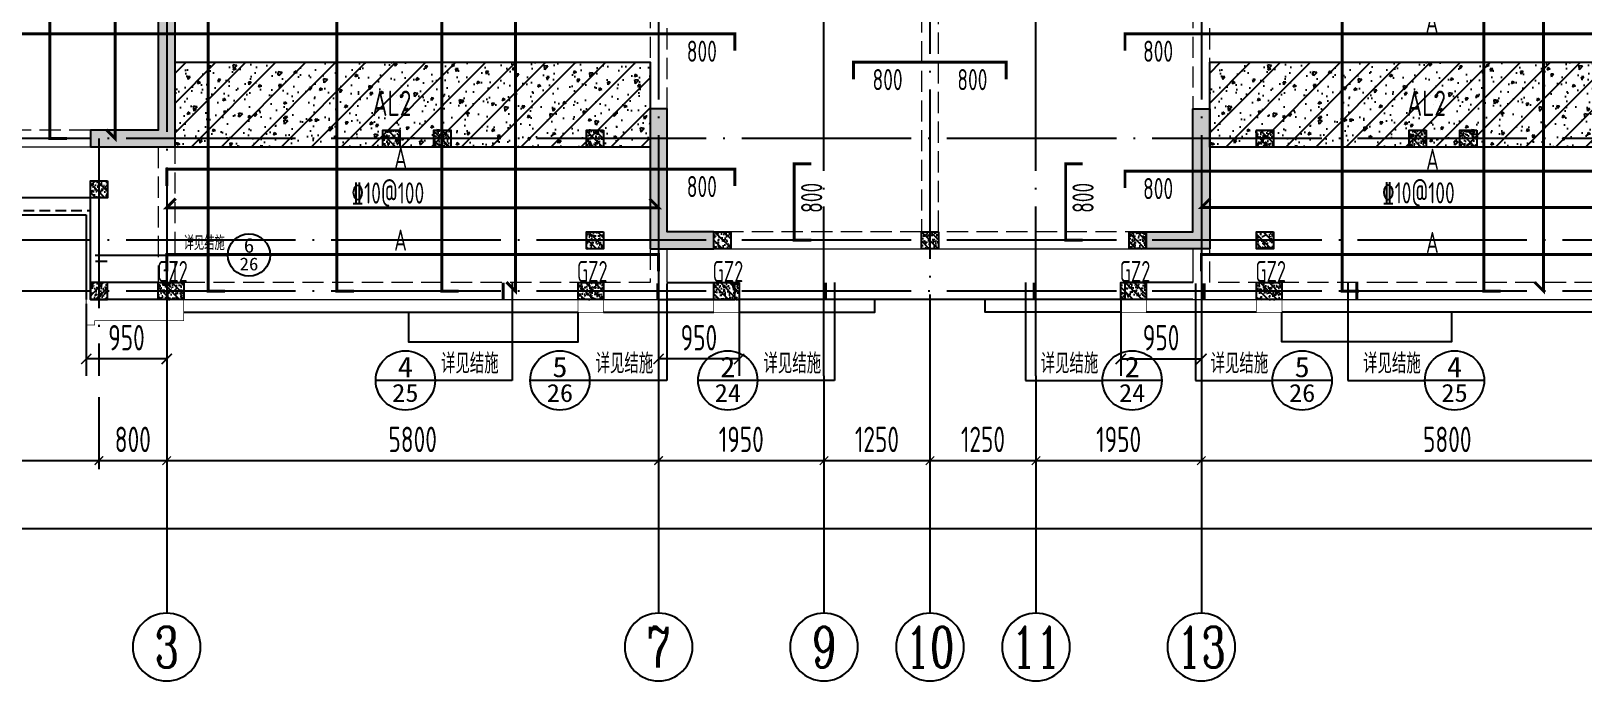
# Model space of a CAD drawing. Extents: x -668857 to 154266, y -275694 to 291306.
# Drawn here: x -224684 to -206384, y 121691 to 129360 of the extents above; entities that cross this region are included whole.
import ezdxf
from ezdxf.enums import TextEntityAlignment as Align

# ---------------------------------------------------------------- set-up
doc = ezdxf.new("R2010")
doc.units = 0
doc.header["$LTSCALE"] = 1000
for name, pattern in [('DASH', [0.35, 0.25, -0.1]), ('DASHED', [0.75, 0.5, -0.25]), ('DOTE', [2.42, 2, -0.2, 0.02, -0.2]), ('HIDDEN', [0.375, 0.25, -0.125])]:
    doc.linetypes.add(name, pattern=pattern)
doc.layers.get('0').update_dxf_attribs({"linetype": 'CONTINUOUS'})
doc.layers.get('DEFPOINTS').update_dxf_attribs({"linetype": 'CONTINUOUS'})
for name, color, linetype in [('A-AXIS', 1, 'CONTINUOUS'), ('A-DOTE', 10, 'DOTE'), ('AXIS_NUM', 7, 'CONTINUOUS'), ('BEAM', 4, 'DASHED'), ('BEAM_CON', 4, 'CONTINUOUS'), ('DIM_IDEN', 67, 'CONTINUOUS'), ('PUB_TEXT', 2, 'CONTINUOUS'), ('ROOF', 183, 'CONTINUOUS'), ('S-B板边线', 2, 'CONTINUOUS'), ('S-B板配筋', 6, 'CONTINUOUS'), ('S-B板配筋号', 7, 'CONTINUOUS'), ('S-L主梁线', 4, 'DASH'), ('S-Q墙填充', 252, 'CONTINUOUS'), ('S-Q墙实线', 6, 'CONTINUOUS'), ('S-Q墙标注', 3, 'CONTINUOUS'), ('S-Y一般标注', 3, 'CONTINUOUS'), ('S-构造柱', 212, 'CONTINUOUS'), ('S-构造柱编号', 130, 'CONTINUOUS'), ('TEXT', 2, 'CONTINUOUS'), ('看线', 251, 'CONTINUOUS'), ('配箍校核', 34, 'CONTINUOUS')]:
    doc.layers.add(name, color=color, linetype=linetype)
doc.styles.add('_TCH_AXIS', font='COMPLEX', dxfattribs={"bigfont": 'GBCBIG'})
doc.styles.add('_TCH_LABEL', font='simhei.ttf')
doc.styles.add('TSSD_Axis', font='complex.shx', dxfattribs={"width": 0.7, "bigfont": 'hztxt.shx'})
doc.styles.add('TSSD_DIMENSION', font='Tssdeng.shx', dxfattribs={"width": 0.7, "bigfont": 'tssdchn.shx'})
doc.styles.add('TSSD_REIN', font='tssdeng.shx', dxfattribs={"width": 0.7, "height": 300, "bigfont": 'tssdchn.shx'})
doc.styles.add('结构文字', font='zstxt.shx', dxfattribs={"width": 0.7, "bigfont": 'zshz.shx'})
doc.dimstyles.new('STRUCK', dxfattribs={"dimtxt": 400, "dimasz": 121, "dimexe": 200, "dimexo": 150, "dimgap": 115, "dimtad": 1, "dimdec": 0, "dimdsep": 46, "dimtxsty": '结构文字', "dimblk": 'ARCHTICK', "dimcen": 400, "dimclrd": 3, "dimclre": 3, "dimclrt": 7, "dimadec": 0, "dimazin": 0, "dimtfac": 1, "dimtdec": 0, "dimtix": 1, "dimtmove": 2, "dimatfit": 3, "dimldrblk": '_DIMX', "dimfxl": 0, "dimtolj": 1, "dimtzin": 0, "dimarcsym": 0})
doc.dimstyles.new('TSSD_100_100', dxfattribs={"dimtxt": 300, "dimasz": 100, "dimexe": 100, "dimexo": 250, "dimgap": 100, "dimtad": 1, "dimdec": 0, "dimzin": 0, "dimdsep": 46, "dimtxsty": 'TSSD_DIMENSION', "dimblk": 'ARCHTICK', "dimcen": 0, "dimdle": 100, "dimclrt": 7, "dimadec": 0, "dimazin": 0, "dimtfac": 1, "dimtdec": 0, "dimtix": 1, "dimtmove": 2, "dimatfit": 3, "dimldrblk": 'ARCHTICK', "dimfxl": 0, "dimtolj": 1, "dimtzin": 0, "dimarcsym": 0})

# ---------------------------------------------------------------- blocks, each defined once
blk = doc.blocks.new('ts_axno')
at = {"color": 0, "linetype": 'ByBlock', "lineweight": -2}
blk.add_circle((0, 0), 0.5, dxfattribs=at)
at = {"color": 0, "linetype": 'ByBlock', "lineweight": -2, "style": 'TSSD_Axis', "width": 0.7}
blk.add_attdef('A', text='', height=0.6, dxfattribs=at).set_placement((0, 0), align=Align.MIDDLE_CENTER)
blk = doc.blocks.new('_ArchTick')
at = {"color": 0, "linetype": 'ByBlock', "const_width": 0.15}
blk.add_lwpolyline([(-0.5, -0.5), (0.5, 0.5)], dxfattribs=at)
blk = doc.blocks.new('*D116')
at = {"layer": 'DEFPOINTS', "color": 0}
for p in [(7300, 3600), (8100, 3600), (8100, 2600)]:
    blk.add_point(p, dxfattribs=at)
at = {"layer": 'S-Y一般标注', "color": 0, "lineweight": -2}
for p, q in [((7300, 3350), (7300, 2500)), ((8100, 3350), (8100, 2500)), ((7200, 2600), (8200, 2600))]:
    blk.add_line(p, q, dxfattribs=at)
at = {"layer": 'S-Y一般标注', "color": 0, "lineweight": -2, "xscale": 100, "yscale": 100, "zscale": 100, "rotation": 180}
blk.add_blockref('_ArchTick', (7300, 2600), dxfattribs=at)
at = {"layer": 'S-Y一般标注', "color": 0, "lineweight": -2, "xscale": 100, "yscale": 100, "zscale": 100}
blk.add_blockref('_ArchTick', (8100, 2600), dxfattribs=at)
at = {"layer": 'S-Y一般标注', "color": 7, "insert": (7700, 2850), "char_height": 300, "attachment_point": 5, "style": 'TSSD_DIMENSION'}
blk.add_mtext('\\A1;800', dxfattribs=at)
blk = doc.blocks.new('*D117')
at = {"layer": 'DEFPOINTS', "color": 0}
for p in [(8100, 3600), (13900, 3600), (13900, 2600)]:
    blk.add_point(p, dxfattribs=at)
at = {"layer": 'S-Y一般标注', "color": 0, "lineweight": -2}
for p, q in [((8100, 3350), (8100, 2500)), ((13900, 3350), (13900, 2500)), ((8000, 2600), (14000, 2600))]:
    blk.add_line(p, q, dxfattribs=at)
at = {"layer": 'S-Y一般标注', "color": 0, "lineweight": -2, "xscale": 100, "yscale": 100, "zscale": 100, "rotation": 180}
blk.add_blockref('_ArchTick', (8100, 2600), dxfattribs=at)
at = {"layer": 'S-Y一般标注', "color": 0, "lineweight": -2, "xscale": 100, "yscale": 100, "zscale": 100}
blk.add_blockref('_ArchTick', (13900, 2600), dxfattribs=at)
at = {"layer": 'S-Y一般标注', "color": 7, "insert": (11000, 2850), "char_height": 300, "attachment_point": 5, "style": 'TSSD_DIMENSION'}
blk.add_mtext('\\A1;5800', dxfattribs=at)
blk = doc.blocks.new('*D118')
at = {"layer": 'DEFPOINTS', "color": 0}
for p in [(18350, 3600), (20300, 3600), (20300, 2600)]:
    blk.add_point(p, dxfattribs=at)
at = {"layer": 'S-Y一般标注', "color": 0, "lineweight": -2}
for p, q in [((18350, 3350), (18350, 2500)), ((20300, 3350), (20300, 2500)), ((18250, 2600), (20400, 2600))]:
    blk.add_line(p, q, dxfattribs=at)
at = {"layer": 'S-Y一般标注', "color": 0, "lineweight": -2, "xscale": 100, "yscale": 100, "zscale": 100, "rotation": 180}
blk.add_blockref('_ArchTick', (18350, 2600), dxfattribs=at)
at = {"layer": 'S-Y一般标注', "color": 0, "lineweight": -2, "xscale": 100, "yscale": 100, "zscale": 100}
blk.add_blockref('_ArchTick', (20300, 2600), dxfattribs=at)
at = {"layer": 'S-Y一般标注', "color": 7, "insert": (19325, 2850), "char_height": 300, "attachment_point": 5, "style": 'TSSD_DIMENSION'}
blk.add_mtext('\\A1;1950', dxfattribs=at)
blk = doc.blocks.new('*D119')
at = {"layer": 'DEFPOINTS', "color": 0}
for p in [(20300, 3600), (26100, 3600), (26100, 2600)]:
    blk.add_point(p, dxfattribs=at)
at = {"layer": 'S-Y一般标注', "color": 0, "lineweight": -2}
for p, q in [((20300, 3350), (20300, 2500)), ((26100, 3350), (26100, 2500)), ((20200, 2600), (26200, 2600))]:
    blk.add_line(p, q, dxfattribs=at)
at = {"layer": 'S-Y一般标注', "color": 0, "lineweight": -2, "xscale": 100, "yscale": 100, "zscale": 100, "rotation": 180}
blk.add_blockref('_ArchTick', (20300, 2600), dxfattribs=at)
at = {"layer": 'S-Y一般标注', "color": 0, "lineweight": -2, "xscale": 100, "yscale": 100, "zscale": 100}
blk.add_blockref('_ArchTick', (26100, 2600), dxfattribs=at)
at = {"layer": 'S-Y一般标注', "color": 7, "insert": (23200, 2850), "char_height": 300, "attachment_point": 5, "style": 'TSSD_DIMENSION'}
blk.add_mtext('\\A1;5800', dxfattribs=at)
blk = doc.blocks.new('*D128')
at = {"layer": 'DEFPOINTS', "color": 0}
for p in [(4600, 3600), (54600, 3600), (54600, 1800)]:
    blk.add_point(p, dxfattribs=at)
at = {"layer": 'S-Y一般标注', "color": 0, "lineweight": -2}
for p, q in [((4600, 3350), (4600, 1700)), ((54600, 3350), (54600, 1700)), ((4500, 1800), (54700, 1800))]:
    blk.add_line(p, q, dxfattribs=at)
at = {"layer": 'S-Y一般标注', "color": 0, "lineweight": -2, "xscale": 100, "yscale": 100, "zscale": 100, "rotation": 180}
blk.add_blockref('_ArchTick', (4600, 1800), dxfattribs=at)
at = {"layer": 'S-Y一般标注', "color": 0, "lineweight": -2, "xscale": 100, "yscale": 100, "zscale": 100}
blk.add_blockref('_ArchTick', (54600, 1800), dxfattribs=at)
at = {"layer": 'S-Y一般标注', "color": 7, "insert": (29600, 2050), "char_height": 300, "attachment_point": 5, "style": 'TSSD_DIMENSION'}
blk.add_mtext('\\A1;50000', dxfattribs=at)
blk = doc.blocks.new('*D129')
at = {"layer": 'DEFPOINTS', "color": 0}
for p in [(13900, 3600), (15850, 3600), (15850, 2600)]:
    blk.add_point(p, dxfattribs=at)
at = {"layer": 'S-Y一般标注', "color": 0, "lineweight": -2}
for p, q in [((13900, 3350), (13900, 2500)), ((15850, 3350), (15850, 2500)), ((13800, 2600), (15950, 2600))]:
    blk.add_line(p, q, dxfattribs=at)
at = {"layer": 'S-Y一般标注', "color": 0, "lineweight": -2, "xscale": 100, "yscale": 100, "zscale": 100, "rotation": 180}
blk.add_blockref('_ArchTick', (13900, 2600), dxfattribs=at)
at = {"layer": 'S-Y一般标注', "color": 0, "lineweight": -2, "xscale": 100, "yscale": 100, "zscale": 100}
blk.add_blockref('_ArchTick', (15850, 2600), dxfattribs=at)
at = {"layer": 'S-Y一般标注', "color": 7, "insert": (14875, 2850), "char_height": 300, "attachment_point": 5, "style": 'TSSD_DIMENSION'}
blk.add_mtext('\\A1;1950', dxfattribs=at)
blk = doc.blocks.new('*D130')
at = {"layer": 'DEFPOINTS', "color": 0}
for p in [(4600, 3600), (7300, 3600), (7300, 2600)]:
    blk.add_point(p, dxfattribs=at)
at = {"layer": 'S-Y一般标注', "color": 0, "lineweight": -2}
for p, q in [((4600, 3350), (4600, 2500)), ((7300, 3350), (7300, 2500)), ((4500, 2600), (7400, 2600))]:
    blk.add_line(p, q, dxfattribs=at)
at = {"layer": 'S-Y一般标注', "color": 0, "lineweight": -2, "xscale": 100, "yscale": 100, "zscale": 100, "rotation": 180}
blk.add_blockref('_ArchTick', (4600, 2600), dxfattribs=at)
at = {"layer": 'S-Y一般标注', "color": 0, "lineweight": -2, "xscale": 100, "yscale": 100, "zscale": 100}
blk.add_blockref('_ArchTick', (7300, 2600), dxfattribs=at)
at = {"layer": 'S-Y一般标注', "color": 7, "insert": (5950, 2850), "char_height": 300, "attachment_point": 5, "style": 'TSSD_DIMENSION'}
blk.add_mtext('\\A1;2700', dxfattribs=at)
blk = doc.blocks.new('*D147')
at = {"layer": 'DEFPOINTS', "color": 0}
for p in [(15850, 3600), (17100, 3600), (17100, 2600)]:
    blk.add_point(p, dxfattribs=at)
at = {"layer": 'S-Y一般标注', "color": 0, "lineweight": -2}
for p, q in [((15850, 3350), (15850, 2500)), ((17100, 3350), (17100, 2500)), ((15750, 2600), (17200, 2600))]:
    blk.add_line(p, q, dxfattribs=at)
at = {"layer": 'S-Y一般标注', "color": 0, "lineweight": -2, "xscale": 100, "yscale": 100, "zscale": 100, "rotation": 180}
blk.add_blockref('_ArchTick', (15850, 2600), dxfattribs=at)
at = {"layer": 'S-Y一般标注', "color": 0, "lineweight": -2, "xscale": 100, "yscale": 100, "zscale": 100}
blk.add_blockref('_ArchTick', (17100, 2600), dxfattribs=at)
at = {"layer": 'S-Y一般标注', "color": 7, "insert": (16475, 2850), "char_height": 300, "attachment_point": 5, "style": 'TSSD_DIMENSION'}
blk.add_mtext('\\A1;1250', dxfattribs=at)
blk = doc.blocks.new('*D148')
at = {"layer": 'DEFPOINTS', "color": 0}
for p in [(17100, 3600), (18350, 3600), (18350, 2600)]:
    blk.add_point(p, dxfattribs=at)
at = {"layer": 'S-Y一般标注', "color": 0, "lineweight": -2}
for p, q in [((17100, 3350), (17100, 2500)), ((18350, 3350), (18350, 2500)), ((17000, 2600), (18450, 2600))]:
    blk.add_line(p, q, dxfattribs=at)
at = {"layer": 'S-Y一般标注', "color": 0, "lineweight": -2, "xscale": 100, "yscale": 100, "zscale": 100, "rotation": 180}
blk.add_blockref('_ArchTick', (17100, 2600), dxfattribs=at)
at = {"layer": 'S-Y一般标注', "color": 0, "lineweight": -2, "xscale": 100, "yscale": 100, "zscale": 100}
blk.add_blockref('_ArchTick', (18350, 2600), dxfattribs=at)
at = {"layer": 'S-Y一般标注', "color": 7, "insert": (17725, 2850), "char_height": 300, "attachment_point": 5, "style": 'TSSD_DIMENSION'}
blk.add_mtext('\\A1;1250', dxfattribs=at)
blk = doc.blocks.new('20210729.03492876')
at = {"color": 30, "const_width": 8}
for points in [[(2850, 500), (2850, 200), (2950, 200), (2950, 250), (4000, 250), (4000, 500)], [(8650, 500), (8650, 350), (8950, 350), (8950, 500)], [(10250, 500), (10250, 350), (10550, 350), (10550, 500)], [(15350, 500), (15350, 350), (15050, 350), (15050, 500)], [(16950, 500), (16950, 350), (16650, 350), (16650, 500)]]:
    blk.add_lwpolyline(points, dxfattribs=at)
at = {"layer": '看线', "color": 201}
blk.add_lwpolyline([(10300, 13200), (10300, 11800), (8200, 11800), (8200, 11000), (1800, 11000), (1800, 10000), (0, 10000), (0, 1500), (2850, 1500)], dxfattribs=at)
at = {"layer": '看线', "color": 201, "linetype": 'HIDDEN', "ltscale": 0.5}
blk.add_lwpolyline([(10350, 13200), (10350, 11750), (8250, 11750), (8250, 10950), (1850, 10950), (1850, 9950), (50, 9950), (50, 1550), (2900, 1550)], dxfattribs=at)
at = {"layer": '看线', "color": 202, "ltscale": 0.5}
for points in [[(2850, 1500), (2850, 500)], [(10550, 500), (10550, 350), (12150, 350), (12150, 500)], [(15050, 500), (15050, 350), (13450, 350), (13450, 500)], [(4000, 350), (8650, 350)], [(6650, 350), (6650, 0), (8650, 0), (8650, 350)], [(8950, 350), (10250, 350)], [(16650, 350), (15350, 350)], [(18950, 350), (18950, 0), (16950, 0), (16950, 350)], [(21600, 350), (16950, 350)]]:
    blk.add_lwpolyline(points, dxfattribs=at)
blk = doc.blocks.new('20210729.04150611')
at = {"layer": 'S-B板边线'}
for points in [[(-28155, -31892), (-28155, -31893), (-28955, -31893), (-28955, -30693), (-31655, -30693), (-31655, -30093)], [(-15955, -31892), (-22155, -31892)]]:
    blk.add_lwpolyline(points, dxfattribs=at)
blk = doc.blocks.new('20210807.15313138')
at = {"layer": 'S-Q墙填充'}
h = blk.add_hatch(color=252, dxfattribs=at)
h.dxf.hatch_style = 1
h.paths.add_polyline_path([(64616, 60290), (64416, 60290), (64416, 58840), (63716, 58840), (63616, 58840), (63616, 58640), (63716, 58640), (64616, 58640)])
h = blk.add_hatch(color=252, dxfattribs=at)
h.dxf.hatch_style = 1
h.paths.add_polyline_path([(70216, 57440), (70966, 57440), (70966, 57640), (70416, 57640), (70416, 59090), (70216, 59090)])
h = blk.add_hatch(color=252, dxfattribs=at)
h.dxf.hatch_style = 1
h.paths.add_polyline_path([(76816, 57440), (76066, 57440), (76066, 57640), (76616, 57640), (76616, 58740), (76616, 59090), (76816, 59090), (76816, 58740)])
at = {"layer": 'BEAM_CON'}
for p, q in [((63616, 57040), (63616, 56840)), ((64416, 57040), (63616, 57040)), ((70416, 57040), (71216, 57040)), ((71216, 56840), (71216, 57040)), ((76616, 57040), (75816, 57040)), ((75816, 56840), (75816, 57040)), ((64516, 56840), (63616, 56840)), ((70316, 56840), (71216, 56840)), ((76616, 56840), (75816, 56840))]:
    blk.add_line(p, q, dxfattribs=at)
at = {"layer": 'S-L主梁线', "linetype": 'DASH', "lineweight": 18}
for p, q in [((73416, 61640), (73416, 57640)), ((73616, 57640), (73616, 61640)), ((70216, 60640), (70216, 59090)), ((70416, 59090), (70416, 60640)), ((76616, 60640), (76616, 59090)), ((76816, 59090), (76816, 60640)), ((63616, 58840), (61116, 58840)), ((64416, 58640), (64416, 57040)), ((64616, 57040), (64616, 58640)), ((73416, 57640), (70966, 57640)), ((76066, 57640), (73616, 57640)), ((70216, 57440), (70216, 57040)), ((76816, 57040), (76816, 57440)), ((70216, 57040), (64616, 57040)), ((82416, 57040), (76816, 57040))]:
    blk.add_line(p, q, dxfattribs=at)
at = {"layer": 'S-L主梁线', "linetype": 'ByBlock', "lineweight": 18}
for p, q in [((61116, 58640), (63616, 58640)), ((70416, 57040), (70416, 57440)), ((70966, 57440), (73516, 57440)), ((73516, 57440), (76066, 57440)), ((76616, 57440), (76616, 57040)), ((64416, 56840), (70416, 56840)), ((76616, 56840), (82616, 56840))]:
    blk.add_line(p, q, dxfattribs=at)
at = {"layer": 'S-Q墙实线'}
blk.add_lwpolyline([(63716, 58840), (63616, 58840), (63616, 58640), (63716, 58640), (64616, 58640), (64616, 60290), (64416, 60290), (64416, 58840), (63716, 58840)], dxfattribs=at)
for points in [[(70216, 57440), (70966, 57440), (70966, 57640), (70416, 57640), (70416, 59090), (70216, 59090)], [(76816, 57440), (76066, 57440), (76066, 57640), (76616, 57640), (76616, 58740), (76616, 59090), (76816, 59090), (76816, 58740)]]:
    blk.add_lwpolyline(points, close=True, dxfattribs=at)
blk = doc.blocks.new('20210730.02141516')
at = {"layer": 'S-构造柱'}
h = blk.add_hatch(dxfattribs=at)
h.set_pattern_fill('ARMORED', color=256, scale=15, angle=-90, style=0)
h.set_pattern_definition([(320, (-154189.41, 3278673.45), (-9.4128202, -107.5890274), [11.25, -123.75]), (265, (-154189.41, 3278673.45), (112.82882, 20.8127), [9, -99]), (10.4514, (-154190.19, 3278664.49), (103.4159313, -86.7764073), [9.5610285, -105.1713168]), (316.1842, (-154159.41, 3278673.45), (-24.827852, -160.0861573), [16.875, -185.625]), (6.6356, (-154161.48, 3278660.11), (146.117681, -140.199406), [14.341543, -157.75695]), (261.1842, (-154159.41, 3278673.45), (146.11779, -140.199292), [13.5, -148.5]), (291, (-154166.91, 3278658.45), (-60.3928336, -89.5360578), [11.25, -123.75]), (236, (-154166.91, 3278658.45), (108.7725068, -36.4972998), [9, -99]), (341.4514, (-154171.94, 3278650.99), (48.3795745, -126.0333943), [9.5610285, -105.1713168]), (307.5, (-154189.41, 3278673.454), (49.93407807, -1.8239783), [0, -97.8, 0, -100.5, 0, -99.375]), (277.5, (-154189.41, 3278673.454), (59.1617568, -39.4604306), [0, -57.3, 0, -95.55, 0, -37.875]), (237.5, (-154189.41, 3278706.904), (-3.38323076, -80.07336543), [0, -37.5, 0, -117, 0, -155.25]), (227.5, (-154189.41, 3278721.904), (15.0157473, -87.4779254), [0, -48.75, 0, -77.7, 0, -110.25]), (315, (-154189.41, 3278673.454), (53.0330086, 53.0330086), [])])
h.paths.add_polyline_path([(200, 200), (200, 0), (0, 0), (0, 200)])
blk.add_lwpolyline([(200, 200), (200, 0), (0, 0), (0, 200)], close=True, dxfattribs=at)
blk = doc.blocks.new('20210809.18224761')
at = {"layer": 'S-构造柱'}
h = blk.add_hatch(dxfattribs=at)
h.set_pattern_fill('ARMORED', color=256, scale=15, angle=-90, style=0)
h.set_pattern_definition([(320, (-154189.41, 3278673.45), (-9.4128202, -107.5890274), [11.25, -123.75]), (265, (-154189.41, 3278673.45), (112.82882, 20.8127), [9, -99]), (10.4514, (-154190.19, 3278664.49), (103.4159313, -86.7764073), [9.5610285, -105.1713168]), (316.1842, (-154159.41, 3278673.45), (-24.827852, -160.0861573), [16.875, -185.625]), (6.6356, (-154161.48, 3278660.11), (146.117681, -140.199406), [14.341543, -157.75695]), (261.1842, (-154159.41, 3278673.45), (146.11779, -140.199292), [13.5, -148.5]), (291, (-154166.91, 3278658.45), (-60.3928336, -89.5360578), [11.25, -123.75]), (236, (-154166.91, 3278658.45), (108.7725068, -36.4972998), [9, -99]), (341.4514, (-154171.94, 3278650.99), (48.3795745, -126.0333943), [9.5610285, -105.1713168]), (307.5, (-154189.41, 3278673.454), (49.93407807, -1.8239783), [0, -97.8, 0, -100.5, 0, -99.375]), (277.5, (-154189.41, 3278673.454), (59.1617568, -39.4604306), [0, -57.3, 0, -95.55, 0, -37.875]), (237.5, (-154189.41, 3278706.904), (-3.38323076, -80.07336543), [0, -37.5, 0, -117, 0, -155.25]), (227.5, (-154189.41, 3278721.904), (15.0157473, -87.4779254), [0, -48.75, 0, -77.7, 0, -110.25]), (315, (-154189.41, 3278673.454), (53.0330086, 53.0330086), [])])
h.paths.add_polyline_path([(300, 200), (300, 0), (0, 0), (0, 200)])
blk.add_lwpolyline([(300, 200), (300, 0), (0, 0), (0, 200)], close=True, dxfattribs=at)
blk = doc.blocks.new('20210809.18235135')
at = {"layer": '配箍校核'}
blk.add_blockref('20210809.18224761', (12, 0), dxfattribs=at)
at = {"layer": 'S-构造柱编号', "color": 2, "linetype": 'ByBlock', "style": 'TSSD_REIN', "width": 0.65}
blk.add_text('GZ2', height=250, dxfattribs=at).set_placement((0, 206, 0))
blk = doc.blocks.new('20210809.18285270')
at = {"layer": 'ROOF'}
for p in [(6150, 1800), (6750, 1800), (8550, 1800), (16450, 1800), (18250, 1800), (18850, 1800), (10050, 600), (12500, 600), (14950, 600), (16450, 600)]:
    blk.add_blockref('20210730.02141516', p, dxfattribs=at)
at = {"layer": 'ROOF', "rotation": 359.9999999538236}
for p in [(2700, 1200), (8550, 600)]:
    blk.add_blockref('20210730.02141516', p, dxfattribs=at)
at = {"layer": 'ROOF', "xscale": -1, "rotation": 4.61764226855621e-08}
blk.add_blockref('20210730.02141516', (2900, 0), dxfattribs=at)
at = {"layer": '配箍校核'}
for p in [(3488, 0), (8438, 0), (10038, 0), (14838, 0), (16438, 0)]:
    blk.add_blockref('20210809.18235135', p, dxfattribs=at)
blk = doc.blocks.new('*D962')
at = {"layer": 'DEFPOINTS', "color": 0}
for p in [(-224034, 126291), (-223084, 126291), (-224034, 125491)]:
    blk.add_point(p, dxfattribs=at)
at = {"layer": 'S-Q墙标注', "color": 3, "lineweight": -2}
for p, q in [((-224034, 126141), (-224034, 125291)), ((-223084, 126141), (-223084, 125291)), ((-223084, 125491), (-224034, 125491))]:
    blk.add_line(p, q, dxfattribs=at)
at = {"layer": 'S-Q墙标注', "color": 3, "lineweight": -2, "xscale": 121, "yscale": 121, "zscale": 121, "rotation": 180}
blk.add_blockref('_ArchTick', (-224034, 125491), dxfattribs=at)
at = {"layer": 'S-Q墙标注', "color": 3, "lineweight": -2, "xscale": 121, "yscale": 121, "zscale": 121}
blk.add_blockref('_ArchTick', (-223084, 125491), dxfattribs=at)
at = {"layer": 'S-Q墙标注', "color": 7, "insert": (-223559, 125741), "char_height": 300, "attachment_point": 5, "style": 'TSSD_REIN'}
blk.add_mtext('\\A1;950', dxfattribs=at)
blk = doc.blocks.new('_DIMX')
blk.add_line((-150, 0), (150, 0))
at = {"const_width": 50}
blk.add_lwpolyline([(-70, -70), (70, 70)], dxfattribs=at)
blk = doc.blocks.new('*D963')
at = {"layer": 'DEFPOINTS', "color": 0}
for p in [(-217284, 126291), (-216334, 126291), (-217284, 125491)]:
    blk.add_point(p, dxfattribs=at)
at = {"layer": 'S-Q墙标注', "color": 3, "lineweight": -2}
for p, q in [((-217284, 126141), (-217284, 125291)), ((-216334, 126141), (-216334, 125291)), ((-216334, 125491), (-217284, 125491))]:
    blk.add_line(p, q, dxfattribs=at)
at = {"layer": 'S-Q墙标注', "color": 3, "lineweight": -2, "xscale": 121, "yscale": 121, "zscale": 121, "rotation": 180}
blk.add_blockref('_ArchTick', (-217284, 125491), dxfattribs=at)
at = {"layer": 'S-Q墙标注', "color": 3, "lineweight": -2, "xscale": 121, "yscale": 121, "zscale": 121}
blk.add_blockref('_ArchTick', (-216334, 125491), dxfattribs=at)
at = {"layer": 'S-Q墙标注', "color": 7, "insert": (-216809, 125741), "char_height": 300, "attachment_point": 5, "style": 'TSSD_REIN'}
blk.add_mtext('\\A1;950', dxfattribs=at)
blk = doc.blocks.new('*D965')
at = {"layer": 'DEFPOINTS', "color": 0}
for p in [(-211834, 126291), (-210884, 126291), (-210884, 125491)]:
    blk.add_point(p, dxfattribs=at)
at = {"layer": 'S-Q墙标注', "color": 3, "lineweight": -2}
for p, q in [((-211834, 126141), (-211834, 125291)), ((-210884, 126141), (-210884, 125291)), ((-211834, 125491), (-210884, 125491))]:
    blk.add_line(p, q, dxfattribs=at)
at = {"layer": 'S-Q墙标注', "color": 3, "lineweight": -2, "xscale": 121, "yscale": 121, "zscale": 121, "rotation": 180}
blk.add_blockref('_ArchTick', (-211834, 125491), dxfattribs=at)
at = {"layer": 'S-Q墙标注', "color": 3, "lineweight": -2, "xscale": 121, "yscale": 121, "zscale": 121}
blk.add_blockref('_ArchTick', (-210884, 125491), dxfattribs=at)
at = {"layer": 'S-Q墙标注', "color": 7, "insert": (-211359, 125741), "char_height": 300, "attachment_point": 5, "style": 'TSSD_REIN'}
blk.add_mtext('\\A1;950', dxfattribs=at)
blk = doc.blocks.new('20210811.10154474')
at = {"layer": 'DIM_IDEN'}
for p, q in [((3004, 1830), (3451, 1830)), ((3451, 1830), (4567, 1830)), ((5067, 1830), (4567, 1830)), ((7920, 1505), (7920, 350)), ((9743, 1495), (9743, 350)), ((11722, 1505), (11722, 350)), ((13972, 1505), (13972, 350)), ((15977, 1495), (15977, 350)), ((17774, 1505), (17774, 350)), ((7011, 350), (6311, 350)), ((7920, 350), (7011, 350)), ((8834, 350), (8134, 350)), ((9743, 350), (8834, 350)), ((10813, 350), (10113, 350)), ((11722, 350), (10813, 350)), ((13972, 350), (14881, 350)), ((15581, 350), (14881, 350)), ((15977, 350), (16886, 350)), ((17586, 350), (16886, 350)), ((17774, 350), (18683, 350)), ((19383, 350), (18683, 350))]:
    blk.add_line(p, q, dxfattribs=at)
for points, const_width in [([(3004, 1755), (3147, 1755)], 25), ([(7815, 1505), (7815, 1305)], 35), ([(9638, 1495), (9638, 1295)], 35), ([(11617, 1505), (11617, 1305)], 35), ([(14077, 1505), (14077, 1305)], 35), ([(16082, 1495), (16082, 1295)], 35), ([(17879, 1505), (17879, 1305)], 35)]:
    blk.add_lwpolyline(points, dxfattribs=dict(at, const_width=const_width))
for centre, radius in [((4817, 1830), 250), ((6661, 350), 350), ((8484, 350), 350), ((10463, 350), 350), ((15231, 350), 350), ((17236, 350), 350), ((19033, 350), 350)]:
    blk.add_circle(centre, radius, dxfattribs=at)
at = {"layer": 'PUB_TEXT', "style": '_TCH_AXIS'}
for height, p in [(168.8, (4046, 1889)), (236.3, (7081, 433)), (236.3, (8904, 433)), (236.3, (10883, 433)), (236.3, (14152, 433)), (236.3, (16156, 433)), (236.3, (17954, 433))]:
    blk.add_text('详见结施', height=height, dxfattribs=at).set_placement(p)
at = {"layer": 'PUB_TEXT', "style": '_TCH_LABEL'}
for s, height, width, p, p2 in [('6', 173, 1.011364, (4755, 1858), (4880, 1858)), ('26', 151.4, 1.017143, (4707, 1649), (4928, 1649)), ('4', 241, 1.034884, (6571, 389), (6751, 389)), ('5', 241, 1.028902, (8395, 389), (8573, 389)), ('2', 241, 1.022989, (10374, 389), (10552, 389)), ('2', 241, 1.022989, (15142, 389), (15320, 389)), ('5', 241, 1.028902, (17147, 389), (17325, 389)), ('4', 241, 1.034884, (18943, 389), (19123, 389)), ('25', 211.6, 1.022989, (6505, 98), (6817, 98)), ('26', 212, 1.017143, (8329, 97), (8639, 97)), ('24', 212.3, 1.011364, (10309, 97), (10618, 97)), ('24', 212.3, 1.011364, (15077, 97), (15385, 97)), ('26', 212, 1.017143, (17081, 97), (17391, 97)), ('25', 211.6, 1.022989, (18877, 98), (19189, 98))]:
    blk.add_text(s, height=height, dxfattribs=dict(at, width=width)).set_placement(p, p2, align=Align.FIT)
blk = doc.blocks.new('20210726.16350016')
at = {"layer": 'A-AXIS'}
for p, q in [((8100, 3600), (8100, 800)), ((13900, 3600), (13900, 800)), ((15850, 3600), (15850, 800)), ((17100, 3600), (17100, 800)), ((18350, 3600), (18350, 800)), ((20300, 3600), (20300, 800))]:
    blk.add_line(p, q, dxfattribs=at)
at = {"layer": 'A-DOTE'}
for p, q in [((13900.2, 13700), (13900, 3600)), ((20299.8, 13700), (20300, 3600)), ((15850, 3600), (15850, 11500)), ((18350, 3600), (18350, 11500)), ((8100, 10900), (8100, 3600)), ((17100, 9400), (17100, 3600)), ((55600, 6400), (3600, 6400)), ((7300, 6400), (7300, 3600)), ((55600, 5200), (3600, 5200)), ((55600, 4600), (3600, 4600))]:
    blk.add_line(p, q, dxfattribs=at)
at = {"layer": 'A-AXIS'}
ref = blk.add_blockref('ts_axno', (8100, 400), dxfattribs=dict(at, xscale=-800, yscale=800, zscale=800, rotation=180))
ref.add_attrib('2', '3', dxfattribs={"layer": 'AXIS_NUM', "height": 480, "style": 'TSSD_Axis', "width": 0.7}).set_placement((8100, 400), align=Align.MIDDLE_CENTER)
ref = blk.add_blockref('ts_axno', (13900, 400), dxfattribs=dict(at, xscale=-800, yscale=800, zscale=800, rotation=180))
ref.add_attrib('5', '7', dxfattribs={"layer": 'AXIS_NUM', "height": 480, "style": 'TSSD_Axis', "width": 0.7}).set_placement((13900, 400), align=Align.MIDDLE_CENTER)
ref = blk.add_blockref('ts_axno', (15850, 400), dxfattribs=dict(at, xscale=-800, yscale=800, zscale=800, rotation=180))
ref.add_attrib('19', '9', dxfattribs={"layer": 'AXIS_NUM', "height": 480, "style": 'TSSD_Axis', "width": 0.7}).set_placement((15850, 400), align=Align.MIDDLE_CENTER)
ref = blk.add_blockref('ts_axno', (17100, 400), dxfattribs=dict(at, xscale=-800, yscale=800, zscale=800, rotation=180))
ref.add_attrib('8', '10', dxfattribs={"layer": 'AXIS_NUM', "height": 480, "style": 'TSSD_Axis', "width": 0.7}).set_placement((17100, 400), align=Align.MIDDLE_CENTER)
ref = blk.add_blockref('ts_axno', (18350, 400), dxfattribs=dict(at, xscale=-800, yscale=800, zscale=800, rotation=180))
ref.add_attrib('19', '11', dxfattribs={"layer": 'AXIS_NUM', "height": 480, "style": 'TSSD_Axis', "width": 0.7}).set_placement((18350, 400), align=Align.MIDDLE_CENTER)
ref = blk.add_blockref('ts_axno', (20300, 400), dxfattribs=dict(at, xscale=-800, yscale=800, zscale=800, rotation=180))
ref.add_attrib('8', '13', dxfattribs={"layer": 'AXIS_NUM', "height": 480, "style": 'TSSD_Axis', "width": 0.7}).set_placement((20300, 400), align=Align.MIDDLE_CENTER)
at = {"layer": 'S-Y一般标注'}
for base, p1, p2, picture, middle in [((54600, 1800), (4600, 3600), (54600, 3600), '*D128', (29600, 2050)), ((7300, 2600), (4600, 3600), (7300, 3600), '*D130', (5950, 2850)), ((8100, 2600), (7300, 3600), (8100, 3600), '*D116', (7700, 2850)), ((13900, 2600), (8100, 3600), (13900, 3600), '*D117', (11000, 2850)), ((15850, 2600), (13900, 3600), (15850, 3600), '*D129', (14875, 2850)), ((17100, 2600), (15850, 3600), (17100, 3600), '*D147', (16475, 2850)), ((18350, 2600), (17100, 3600), (18350, 3600), '*D148', (17725, 2850)), ((20300, 2600), (18350, 3600), (20300, 3600), '*D118', (19325, 2850)), ((26100, 2600), (20300, 3600), (26100, 3600), '*D119', (23200, 2850))]:
    dim = blk.add_linear_dim(base=base, p1=p1, p2=p2, dimstyle='TSSD_100_100', dxfattribs=at)
    dim.commit()
    dim.dimension.update_dxf_attribs({"geometry": picture, "text_midpoint": middle})

msp = doc.modelspace()

# ---------------------------------------------------------------- hatches: boundary and pattern name
at = {"layer": 'BEAM', "linetype": 'ByBlock'}
h = msp.add_hatch(dxfattribs=at)
h.set_pattern_fill('ARMORED', color=252, scale=50, angle=180, style=0)
h.set_pattern_definition([(230, (-440655.55, 2042412.73), (-358.63009, 31.376067), [37.5, -412.5]), (175, (-440655.55, 2042412.73), (69.37567, -376.09607), [30, -330]), (280.4514, (-440685.43, 2042415.35), (-289.25469, -344.71977), [31.870095, -350.571056]), (226.1842, (-440655.55, 2042312.73), (-533.62052, 82.75951), [56.25, -618.75]), (276.6356, (-440700, 2042319.63), (-467.33135, -487.05894), [47.80514, -525.8565]), (171.1842, (-440655.55, 2042312.73), (-467.33097, -487.0593), [45, -495]), (201, (-440705.55, 2042337.73), (-298.453526, 201.309445), [37.5, -412.5]), (146, (-440705.55, 2042337.73), (-121.657666, -362.57502), [30, -330]), (251.4514, (-440730.4, 2042354.5), (-420.111314, -161.26525), [31.870095, -350.571056]), (217.5, (-440655.55, 2042412.73), (-6.079928, -166.446927), [0, -326, 0, -335, 0, -331.25]), (187.5, (-440655.55, 2042412.73), (-131.534769, -197.205856), [0, -191, 0, -318.5, 0, -126.25]), (147.5, (-440544.05, 2042412.73), (-266.911218, 11.277436), [0, -125, 0, -390, 0, -517.5]), (137.5, (-440494.05, 2042412.73), (-291.593085, -50.05249), [0, -162.5, 0, -259, 0, -367.5]), (225, (-440655.55, 2042412.73), (176.776695, -176.776695), [])])
h.paths.add_polyline_path([(-217384.41, 127991.43), (-222984.41, 127991.43), (-222984.41, 128991.43), (-217384.41, 128991.43)])
h = msp.add_hatch(dxfattribs=at)
h.set_pattern_fill('ARMORED', color=252, scale=50, angle=180, style=0)
h.set_pattern_definition([(230, (-428455.6, 2042412.73), (-358.63009, 31.376067), [37.5, -412.5]), (175, (-428455.6, 2042412.73), (69.37567, -376.09607), [30, -330]), (280.4514, (-428485.48, 2042415.35), (-289.25469, -344.71977), [31.870095, -350.571056]), (226.1842, (-428455.6, 2042312.73), (-533.62052, 82.75951), [56.25, -618.75]), (276.6356, (-428500.06, 2042319.63), (-467.33135, -487.05894), [47.80514, -525.8565]), (171.1842, (-428455.6, 2042312.73), (-467.33097, -487.0593), [45, -495]), (201, (-428505.6, 2042337.73), (-298.453526, 201.309445), [37.5, -412.5]), (146, (-428505.6, 2042337.73), (-121.657666, -362.57502), [30, -330]), (251.4514, (-428530.46, 2042354.5), (-420.111314, -161.26525), [31.870095, -350.571056]), (217.5, (-428455.59, 2042412.73), (-6.079928, -166.446927), [0, -326, 0, -335, 0, -331.25]), (187.5, (-428455.6, 2042412.73), (-131.534769, -197.205856), [0, -191, 0, -318.5, 0, -126.25]), (147.5, (-428344.09, 2042412.73), (-266.911218, 11.277436), [0, -125, 0, -390, 0, -517.5]), (137.5, (-428294.1, 2042412.73), (-291.593085, -50.05249), [0, -162.5, 0, -259, 0, -367.5]), (225, (-428455.6, 2042412.73), (176.776695, -176.776695), [])])
h.paths.add_polyline_path([(-205184.46, 127991.43), (-210784.46, 127991.43), (-210784.46, 128991.43), (-205184.46, 128991.43)])

# ---------------------------------------------------------------- linework, layer by layer
for points in [[(-217384.41, 127991.43), (-222984.41, 127991.43), (-222984.41, 128991.43), (-217384.41, 128991.43)], [(-205184.46, 127991.43), (-210784.46, 127991.43), (-210784.46, 128991.43), (-205184.46, 128991.43)]]:
    msp.add_lwpolyline(points, close=True, dxfattribs=at)
at = {"layer": 'S-B板配筋', "lineweight": 35, "const_width": 35}
for points in [[(-219641.37, 126291.59), (-219841.37, 126291.59), (-219841.37, 136391.43), (-219641.37, 136391.43)], [(-209024.04, 126291.59), (-209224.04, 126291.59), (-209224.04, 136391.43), (-209024.04, 136391.43)], [(-224261.35, 128091.43), (-224461.35, 128091.43), (-224461.35, 133491.43), (-224261.35, 133491.43)], [(-222395.58, 126291.59), (-222595.58, 126291.59), (-222595.58, 133491.43), (-222395.58, 133491.43)], [(-220877.08, 126291.59), (-221077.08, 126291.59), (-221077.08, 133191.43), (-220877.08, 133191.43)], [(-207353.12, 126291.59), (-207553.12, 126291.59), (-207553.12, 133191.43), (-207353.12, 133191.43)], [(-223797.18, 128197.49), (-223691.12, 128091.43), (-223691.12, 132591.43), (-223797.18, 132485.36)], [(-219078.78, 126397.66), (-218972.72, 126291.59), (-218972.72, 132591.43), (-219078.78, 132485.37)], [(-206954.43, 126397.66), (-206848.37, 126291.59), (-206848.37, 132591.43), (-206954.43, 132485.37)], [(-216384.41, 129126.65), (-216384.41, 129326.65), (-226584.42, 129326.65), (-226584.42, 129126.65)], [(-211784.44, 129126.65), (-211784.44, 129326.65), (-204084.43, 129326.65), (-204084.43, 129126.65)], [(-214984.41, 128791.43), (-214984.41, 128991.43), (-213184.41, 128991.43), (-213184.41, 128791.43)], [(-216384.41, 127529.83), (-216384.41, 127729.83), (-223084.42, 127729.83), (-223084.42, 127529.83)], [(-215484.41, 126891.42), (-215684.41, 126891.42), (-215684.41, 127791.42), (-215484.41, 127791.42)], [(-212284.42, 126891.42), (-212484.42, 126891.42), (-212484.42, 127791.42), (-212284.42, 127791.42)], [(-211784.44, 127505.9), (-211784.44, 127705.9), (-205084.42, 127705.9), (-205084.42, 127505.9)], [(-222978.35, 127381.4), (-223084.41, 127275.33), (-217284.41, 127275.33), (-217390.48, 127381.4)], [(-210778.37, 127383.56), (-210884.43, 127277.49), (-205084.43, 127277.49), (-205190.5, 127383.56)], [(-223084.45, 126523.83), (-223084.45, 126723.83), (-217284.42, 126723.74), (-217284.42, 126523.74)], [(-210884.4, 126523.84), (-210884.4, 126723.84), (-205084.37, 126723.75), (-205084.37, 126523.75)]]:
    msp.add_lwpolyline(points, dxfattribs=at)

# ---------------------------------------------------------------- block references
msp.add_blockref('20210729.03492876', (-226884.42, 125691.43))
at = {"layer": 'A-DOTE'}
msp.add_blockref('20210726.16350016', (-231184.42, 121691.38), dxfattribs=at)
at = {"layer": 'PUB_TEXT'}
msp.add_blockref('20210811.10154474', (-226931.51, 124886.8), dxfattribs=at)
at = {"layer": 'S-B板边线'}
msp.add_blockref('20210729.04150611', (-195029.07, 158083.97), dxfattribs=at)
at = {"layer": 'S-Q墙填充'}
msp.add_blockref('20210807.15313138', (-287600.06, 69351.89), dxfattribs=at)
at = {"layer": '配箍校核'}
msp.add_blockref('20210809.18285270', (-226684.44, 126191.27), dxfattribs=at)

# ---------------------------------------------------------------- texts
at = {"layer": 'S-B板配筋号', "style": 'TSSD_REIN', "width": 0.7}
for p in [(-208239.96, 129340.71), (-208233.75, 127721.45), (-220402.59, 126767.83), (-208235.54, 126739.75)]:
    msp.add_text('A', height=250, dxfattribs=at).set_placement(p)
for p in [(-216774.55, 129246.65), (-211394.29, 129246.65), (-214584.41, 128911.43), (-213584.41, 128911.43), (-216774.55, 127649.83), (-211394.29, 127625.9)]:
    msp.add_text('800', height=250, dxfattribs=at).set_placement(p, align=Align.TOP_CENTER)
at = {"layer": 'S-B板配筋号', "color": 1, "style": 'TSSD_REIN', "width": 0.7}
for s, p in [('A', (-220400.45, 127740.93)), ('%%13210@100', (-220906.52, 127323.68)), ('%%13210@100', (-208755.02, 127325.83))]:
    msp.add_text(s, height=250, dxfattribs=at).set_placement(p)
at = {"layer": 'S-B板配筋号', "style": 'TSSD_REIN', "width": 0.7}
for p in [(-215604.41, 127391.42), (-212404.42, 127391.42)]:
    msp.add_text('800', height=250, rotation=449.999992, dxfattribs=at).set_placement(p, align=Align.TOP_CENTER)
at = {"layer": 'TEXT', "color": 1, "style": 'TSSD_REIN', "width": 0.7}
for p in [(-220199.69, 128357.55, 0), (-207999.74, 128357.55, 0)]:
    msp.add_text('AL2', height=300, dxfattribs=at).set_placement(p, align=Align.RIGHT)

# ---------------------------------------------------------------- dimensions: what is measured, and where the dimension line sits
at = {"layer": 'S-Q墙标注'}
for base, p1, p2, picture, middle in [((-224034.44, 125491.43), (-223084.42, 126291.43), (-224034.44, 126291.43), '*D962', (-223559.43, 125741.43)), ((-217284.46, 125491.43), (-216334.44, 126291.43), (-217284.46, 126291.43), '*D963', (-216809.45, 125741.43))]:
    dim = msp.add_linear_dim(base=base, p1=p1, p2=p2, angle=180, dimstyle='STRUCK', override={"dimtxt": 300, "dimgap": 100, "dimtxsty": 'TSSD_REIN'}, dxfattribs=at)
    dim.commit()
    dim.dimension.update_dxf_attribs({"geometry": picture, "text_midpoint": middle})
dim = msp.add_linear_dim(base=(-210884.44, 125491.43), p1=(-211834.46, 126291.43), p2=(-210884.44, 126291.43), dimstyle='STRUCK', override={"dimtxt": 300, "dimgap": 100, "dimtxsty": 'TSSD_REIN'}, dxfattribs=at)
dim.commit()
dim.dimension.update_dxf_attribs({"geometry": '*D965', "text_midpoint": (-211359.45, 125741.43)})

doc.saveas('drawing.dxf')
